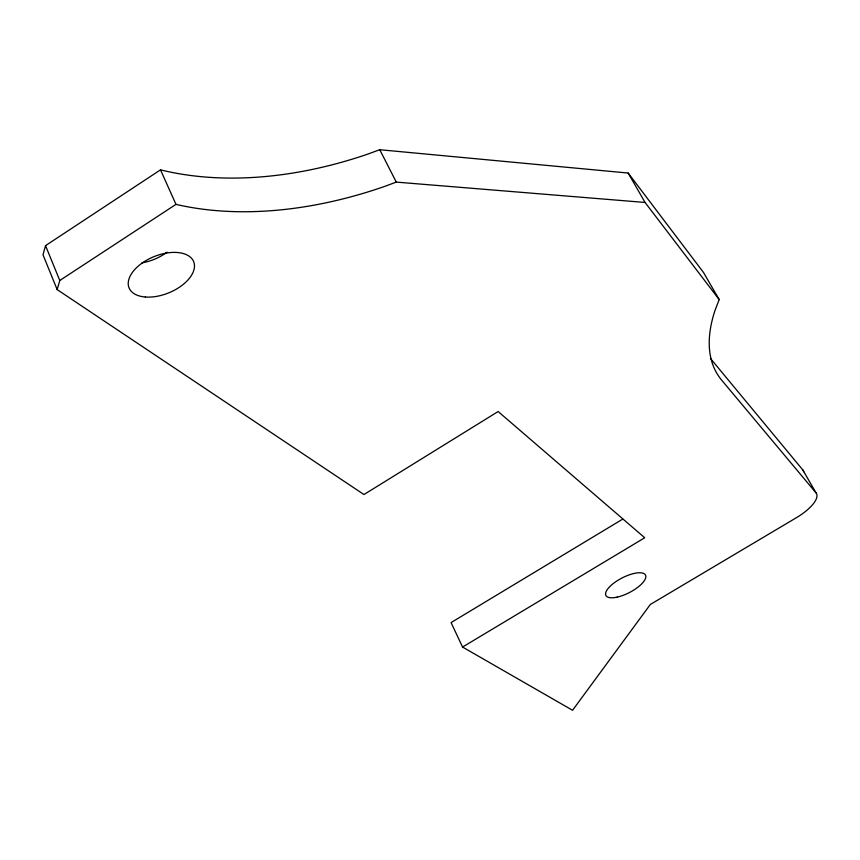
<?xml version="1.0" encoding="UTF-8"?>
<svg xmlns="http://www.w3.org/2000/svg" width="860" height="860" viewBox="0 0 860 860"><rect width="100%" height="100%" fill="white"/><g stroke="black" fill="none" stroke-linecap="round" stroke-linejoin="round"><path stroke-width="1.29" d="M462.562 647.053L572.556 710.285L650.343 604.462L796.51 517.634A31.68 11.449 -29.1 0 0 816 492.844L721.766 380.27A293.991 122.324 -32.9 0 1 714.95 310.557L719.196 299.57L703.437 272.373L628.165 173.043L379.754 149.715L368.048 154.015A339.506 224.041 -28.9 0 1 160.498 169.85L45.537 245.637L43 254.818L57.158 289.594L363.963 494.543L498.133 411.531L644.721 537.758L462.562 647.053L451.081 622.586L622.812 519.064M57.158 289.594L59.791 280.489L45.537 245.637M59.791 280.489L175.977 204.368A342.968 220.676 -28.8 0 0 384.495 186.47L396.288 182.105L645.054 202.455L719.196 299.57M710.457 358.469L802.788 469.904L816 492.844M628.165 173.043L645.054 202.455M379.754 149.715L396.288 182.105M160.498 169.85L175.977 204.368M802.788 469.904A31.497 11.728 -29.1 0 1 803.702 471.742M167.033 252.163A34.561 19.909 -21.9 0 1 141.932 262.848M617.158 597.13A22.252 8.159 -27.3 0 0 645.774 575.878A22.252 8.159 -27.3 0 0 614.223 582.811A22.252 8.159 -27.3 0 0 617.158 597.13M145.308 297.012A34.873 19.565 -22.1 0 0 194.478 265.632A34.873 19.565 -22.1 0 0 144.254 261.644A34.873 19.565 -22.1 0 0 145.308 297.012"/></g></svg>
